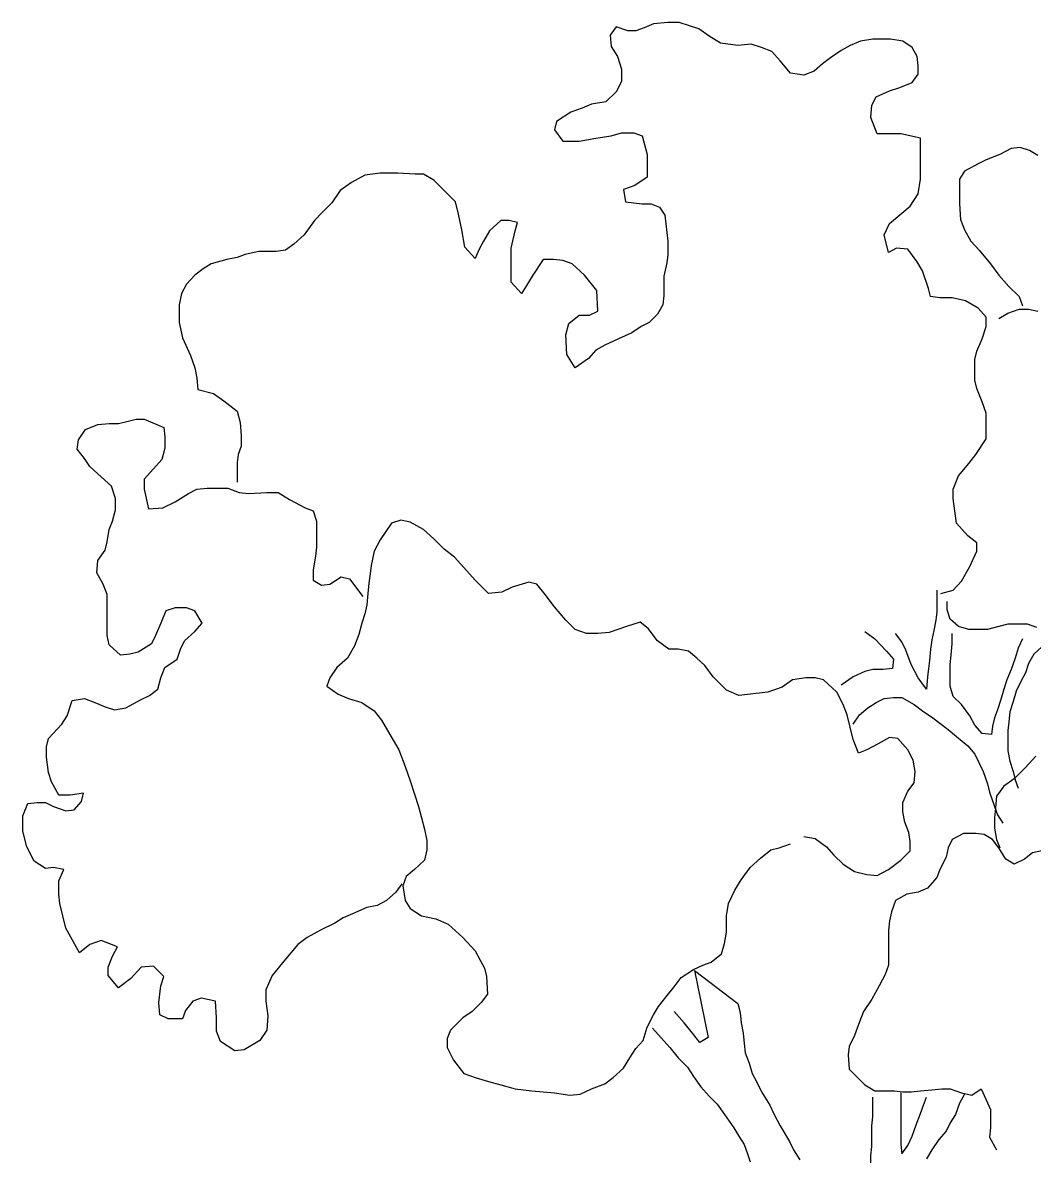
# Model space of a CAD drawing. Header units: millimetres. Extents: x -245 to 49755, y -245 to 41806.
# Drawn here: x 22131 to 23945, y 31182 to 33215 of the extents above; entities that cross this region are included whole.
import ezdxf

# ---------------------------------------------------------------- set-up
doc = ezdxf.new("R2010")
doc.units = ezdxf.units.MM
doc.layers.add('Standard', color=7, linetype='Continuous', lineweight=25)

msp = doc.modelspace()

# ---------------------------------------------------------------- linework, layer by layer
at = {"layer": 'Standard', "color": 7, "linetype": 'Continuous', "lineweight": -3}
for p, q in [((23262.1, 33213.3), (23245.5, 33205.9)), ((23288, 33215.2), (23262.1, 33213.3)), ((23308.4, 33215.2), (23288, 33215.2)), ((23326.8, 33209.5), (23308.4, 33215.2)), ((23343.5, 33204), (23326.8, 33209.5)), ((23195.6, 33207.7), (23184.5, 33193)), ((23184.5, 33193), (23186.4, 33172.6)), ((23216, 33200.4), (23195.6, 33207.7)), ((23230.7, 33200.4), (23216, 33200.4)), ((23245.5, 33205.9), (23230.7, 33200.4)), ((23361.9, 33191.1), (23343.5, 33204)), ((23382.3, 33178.2), (23361.9, 33191.1)), ((23186.4, 33172.6), (23197.5, 33154.2)), ((23413.7, 33174.4), (23382.3, 33178.2)), ((23437.7, 33176.4), (23413.7, 33174.4)), ((23456.2, 33170.8), (23437.7, 33176.4)), ((23474.6, 33163.4), (23456.2, 33170.8)), ((23615, 33174.4), (23598.5, 33165.2)), ((23633.5, 33181.9), (23615, 33174.4)), ((23655.7, 33185.6), (23633.5, 33181.9)), ((23687.2, 33185.6), (23655.7, 33185.6)), ((23709.3, 33181.9), (23687.2, 33185.6)), ((23726, 33170.8), (23709.3, 33181.9)), ((23735.2, 33154.2), (23726, 33170.8)), ((23197.5, 33154.2), (23204.9, 33132)), ((23489.4, 33146.8), (23474.6, 33163.4)), ((23579.9, 33152.3), (23565.2, 33141.3)), ((23598.5, 33165.2), (23579.9, 33152.3)), ((23737, 33137.5), (23735.2, 33154.2)), ((23204.9, 33132), (23204.9, 33109.8)), ((23507.9, 33124.6), (23489.4, 33146.8)), ((23550.4, 33128.3), (23532, 33120.9)), ((23565.2, 33141.3), (23550.4, 33128.3)), ((23737, 33122.8), (23737, 33137.5)), ((23204.9, 33109.8), (23195.6, 33091.3)), ((23532, 33120.9), (23507.9, 33124.6)), ((23703.8, 33098.7), (23726, 33108)), ((23726, 33108), (23737, 33122.8)), ((23195.6, 33091.3), (23177.1, 33072.9)), ((23661.3, 33082.1), (23685.3, 33093.2)), ((23685.3, 33093.2), (23703.8, 33098.7)), ((23151.3, 33069.1), (23134.6, 33061.7)), ((23177.1, 33072.9), (23151.3, 33069.1)), ((23652, 33045.2), (23653.9, 33067.2)), ((23653.9, 33067.2), (23661.3, 33082.1)), ((23114.3, 33054.4), (23088.4, 33037.8)), ((23134.6, 33061.7), (23114.3, 33054.4)), ((23088.4, 33037.8), (23084.8, 33022.9)), ((23663.1, 33015.6), (23652, 33045.2)), ((23084.8, 33022.9), (23099.5, 33002.7)), ((23129.1, 33002.7), (23158.7, 33008.2)), ((23158.7, 33008.2), (23186.4, 33011.9)), ((23186.4, 33011.9), (23204.9, 33017.4)), ((23204.9, 33017.4), (23227, 33017.4)), ((23227, 33017.4), (23241.8, 33011.9)), ((23241.8, 33011.9), (23251, 32978.6)), ((23685.3, 33015.6), (23663.1, 33015.6)), ((23705.6, 33015.6), (23685.3, 33015.6)), ((23740.8, 33008.2), (23705.6, 33015.6)), ((23740.8, 32989.7), (23740.8, 33008.2)), ((23099.5, 33002.7), (23129.1, 33002.7)), ((23740.8, 32967.6), (23740.8, 32989.7)), ((23903.4, 32989.7), (23883, 32978.6)), ((23920, 32991.5), (23903.4, 32989.7)), ((23936.6, 32986), (23920, 32991.5)), ((23951.4, 32976.8), (23936.6, 32986)), ((23251, 32978.6), (23251, 32952.7)), ((23740.8, 32934.3), (23740.8, 32967.6)), ((23859, 32969.4), (23844.2, 32961.9)), ((23883, 32978.6), (23859, 32969.4)), ((22772.5, 32945.4), (22744.7, 32941.7)), ((22803.9, 32945.4), (22772.5, 32945.4)), ((22835.2, 32943.5), (22803.9, 32945.4)), ((23251, 32952.7), (23251, 32938)), ((23820.2, 32949), (23811, 32934.3)), ((23844.2, 32961.9), (23820.2, 32949)), ((22720.7, 32928.7), (22700.4, 32913.9)), ((22744.7, 32941.7), (22720.7, 32928.7)), ((22850, 32943.5), (22835.2, 32943.5)), ((22868.5, 32932.5), (22850, 32943.5)), ((22907.4, 32893.6), (22868.5, 32932.5)), ((23251, 32938), (23228.9, 32923.1)), ((23737, 32908.4), (23740.8, 32934.3)), ((23811, 32934.3), (23811, 32915.8)), ((22700.4, 32913.9), (22685.6, 32891.7)), ((23228.9, 32923.1), (23208.5, 32915.8)), ((23208.5, 32915.8), (23212.2, 32893.6)), ((23722.3, 32886.2), (23737, 32908.4)), ((23811, 32915.8), (23811, 32889.9)), ((22685.6, 32891.7), (22669, 32875.1)), ((22912.9, 32871.5), (22907.4, 32893.6)), ((23212.2, 32893.6), (23241.8, 32889.9)), ((23241.8, 32889.9), (23258.4, 32889.9)), ((23258.4, 32889.9), (23273.2, 32884.3)), ((23273.2, 32884.3), (23282.4, 32869.6)), ((23707.5, 32873.3), (23722.3, 32886.2)), ((23811, 32889.9), (23812.8, 32862.3)), ((22669, 32875.1), (22654.2, 32860.3)), ((22918.4, 32843.7), (22912.9, 32871.5)), ((23282.4, 32869.6), (23288, 32823.4)), ((23685.3, 32854.8), (23707.5, 32873.3)), ((22654.2, 32860.3), (22635.7, 32834.5)), ((22924, 32812.3), (22918.4, 32843.7)), ((22988.6, 32860.3), (22968.3, 32841.9)), ((23003.4, 32860.3), (22988.6, 32860.3)), ((23018.2, 32856.6), (23003.4, 32860.3)), ((23014.5, 32841.9), (23018.2, 32856.6)), ((23676.1, 32834.5), (23685.3, 32854.8)), ((23812.8, 32862.3), (23820.2, 32843.7)), ((23820.2, 32843.7), (23831.3, 32823.4)), ((22635.7, 32834.5), (22617.2, 32817.8)), ((22957.3, 32823.4), (22949.8, 32808.6)), ((22968.3, 32841.9), (22957.3, 32823.4)), ((23007.1, 32810.4), (23014.5, 32841.9)), ((23288, 32823.4), (23288, 32799.4)), ((23683.4, 32803.1), (23676.1, 32834.5)), ((23831.3, 32823.4), (23846.1, 32806.8)), ((22554.4, 32804.9), (22530.4, 32799.4)), ((22571, 32804.9), (22554.4, 32804.9)), ((22585.8, 32804.9), (22571, 32804.9)), ((22602.5, 32806.8), (22585.8, 32804.9)), ((22617.2, 32817.8), (22602.5, 32806.8)), ((22942.5, 32791.9), (22924, 32812.3)), ((22949.8, 32808.6), (22942.5, 32791.9)), ((23007.1, 32771.6), (23007.1, 32810.4)), ((23698.2, 32810.4), (23683.4, 32803.1)), ((23718.6, 32808.6), (23698.2, 32810.4)), ((23735.2, 32786.4), (23718.6, 32808.6)), ((23846.1, 32806.8), (23866.4, 32782.7)), ((22469.4, 32782.7), (22454.6, 32773.5)), ((22497.1, 32790.1), (22469.4, 32782.7)), ((22515.6, 32793.9), (22497.1, 32790.1)), ((22530.4, 32799.4), (22515.6, 32793.9)), ((23064.4, 32790.1), (23046, 32762.4)), ((23082.9, 32790.1), (23064.4, 32790.1)), ((23099.5, 32788.3), (23082.9, 32790.1)), ((23116.2, 32782.7), (23099.5, 32788.3)), ((23138.3, 32762.4), (23116.2, 32782.7)), ((23286.1, 32784.6), (23280.6, 32760.6)), ((23288, 32799.4), (23286.1, 32784.6)), ((23744.4, 32769.8), (23735.2, 32786.4)), ((23866.4, 32782.7), (23881.2, 32762.4)), ((22439.8, 32762.4), (22425, 32745.8)), ((22454.6, 32773.5), (22439.8, 32762.4)), ((23007.1, 32749.5), (23007.1, 32771.6)), ((23046, 32762.4), (23034.8, 32743.9)), ((23160.5, 32734.7), (23138.3, 32762.4)), ((23755.6, 32738.4), (23744.4, 32769.8)), ((23881.2, 32762.4), (23899.7, 32742.1)), ((22425, 32745.8), (22415.8, 32729.2)), ((23025.6, 32729.2), (23007.1, 32749.5)), ((23034.8, 32743.9), (23025.6, 32729.2)), ((23280.6, 32760.6), (23280.6, 32740.2)), ((23899.7, 32742.1), (23918.1, 32723.7)), ((22415.8, 32729.2), (22412.1, 32708.8)), ((23162.3, 32697.7), (23160.5, 32734.7)), ((23280.6, 32725.5), (23278.8, 32708.8)), ((23280.6, 32740.2), (23280.6, 32725.5)), ((23759.2, 32723.7), (23755.6, 32738.4)), ((23775.9, 32721.7), (23759.2, 32723.7)), ((23798, 32721.7), (23775.9, 32721.7)), ((23822, 32716.2), (23798, 32721.7)), ((23918.1, 32723.7), (23923.7, 32707)), ((22412.1, 32708.8), (22412.1, 32677.4)), ((23278.8, 32708.8), (23269.6, 32692.2)), ((23844.2, 32703.3), (23822, 32716.2)), ((23859, 32686.6), (23844.2, 32703.3)), ((23897.8, 32694.1), (23918.1, 32701.4)), ((23918.1, 32701.4), (23934.8, 32701.4)), ((23934.8, 32701.4), (23951.4, 32697.7)), ((23110.6, 32675.6), (23129.1, 32690.4)), ((23129.1, 32690.4), (23147.5, 32690.4)), ((23147.5, 32690.4), (23162.3, 32697.7)), ((23269.6, 32692.2), (23254.8, 32677.4)), ((23859, 32670), (23859, 32686.6)), ((23881.2, 32684.8), (23897.8, 32694.1)), ((22412.1, 32677.4), (22417.6, 32649.7)), ((23105.1, 32655.3), (23110.6, 32675.6)), ((23240, 32670), (23223.3, 32658.9)), ((23254.8, 32677.4), (23240, 32670)), ((23851.6, 32647.8), (23859, 32670)), ((22417.6, 32649.7), (22432.4, 32618.2)), ((23106.9, 32620.2), (23105.1, 32655.3)), ((23199.3, 32647.8), (23175.3, 32636.8)), ((23223.3, 32658.9), (23199.3, 32647.8)), ((23842.3, 32625.7), (23851.6, 32647.8)), ((23121.7, 32596.1), (23106.9, 32620.2)), ((23158.7, 32627.5), (23145.7, 32612.7)), ((23175.3, 32636.8), (23158.7, 32627.5)), ((23838.6, 32610.9), (23842.3, 32625.7)), ((22432.4, 32618.2), (22439.8, 32596.1)), ((23145.7, 32612.7), (23121.7, 32596.1)), ((23838.6, 32596.1), (23838.6, 32610.9)), ((22439.8, 32596.1), (22443.5, 32577.6)), ((23838.6, 32573.9), (23838.6, 32596.1)), ((22443.5, 32577.6), (22445.4, 32557.3)), ((23842.3, 32559.2), (23838.6, 32573.9)), ((23851.6, 32535.1), (23842.3, 32559.2)), ((22445.4, 32557.3), (22473.1, 32549.8)), ((22473.1, 32549.8), (22491.6, 32537)), ((22491.6, 32537), (22515.6, 32518.5)), ((22515.6, 32518.5), (22521.1, 32498.2)), ((23859, 32514.7), (23851.6, 32535.1)), ((22303.1, 32496.3), (22317.9, 32500)), ((22317.9, 32500), (22334.5, 32503.7)), ((22334.5, 32503.7), (22349.3, 32503.7)), ((22349.3, 32503.7), (22367.8, 32496.3)), ((22521.1, 32498.2), (22523, 32474.1)), ((23859, 32490.8), (23859, 32514.7)), ((22231.1, 32466.7), (22244, 32485.3)), ((22244, 32485.3), (22266.2, 32494.5)), ((22266.2, 32494.5), (22286.5, 32496.3)), ((22286.5, 32496.3), (22303.1, 32496.3)), ((22367.8, 32496.3), (22384.4, 32489)), ((22384.4, 32489), (22386.3, 32472.2)), ((23859, 32468.6), (23859, 32490.8)), ((22229.2, 32450.2), (22231.1, 32466.7)), ((22386.3, 32472.2), (22386.3, 32452)), ((22523, 32474.1), (22523, 32455.7)), ((23840.5, 32440.8), (23859, 32468.6)), ((22242.1, 32433.5), (22229.2, 32450.2)), ((22386.3, 32452), (22380.7, 32431.6)), ((22517.4, 32440.8), (22515.6, 32426.1)), ((22523, 32455.7), (22517.4, 32440.8)), ((23827.6, 32424.3), (23840.5, 32440.8)), ((22251.4, 32418.8), (22242.1, 32433.5)), ((22266.2, 32405.7), (22251.4, 32418.8)), ((22380.7, 32431.6), (22365.9, 32415.1)), ((22515.6, 32426.1), (22515.6, 32407.6)), ((23809.1, 32402), (23827.6, 32424.3)), ((22290.2, 32383.6), (22266.2, 32405.7)), ((22365.9, 32415.1), (22349.3, 32396.5)), ((22349.3, 32396.5), (22349.3, 32378.1)), ((22515.6, 32407.6), (22515.6, 32391)), ((23799.9, 32378.1), (23809.1, 32402)), ((22297.6, 32361.4), (22290.2, 32383.6)), ((22349.3, 32378.1), (22356.7, 32343)), ((22428.7, 32370.6), (22443.5, 32378.1)), ((22443.5, 32378.1), (22462, 32380)), ((22462, 32380), (22484.2, 32380)), ((22484.2, 32380), (22499, 32380)), ((22499, 32380), (22519.3, 32372.5)), ((23799.9, 32361.4), (23799.9, 32378.1)), ((22297.6, 32341.2), (22297.6, 32361.4)), ((22382.5, 32344.9), (22404.7, 32355.9)), ((22404.7, 32355.9), (22428.7, 32370.6)), ((22519.3, 32372.5), (22535.9, 32370.6)), ((22535.9, 32370.6), (22569.2, 32372.5)), ((22569.2, 32372.5), (22589.5, 32372.5)), ((22589.5, 32372.5), (22609.9, 32359.6)), ((22609.9, 32359.6), (22637.6, 32344.9)), ((23805.4, 32317.1), (23799.9, 32361.4)), ((22292, 32320.8), (22297.6, 32341.2)), ((22356.7, 32343), (22382.5, 32344.9)), ((22637.6, 32344.9), (22652.3, 32339.2)), ((22652.3, 32339.2), (22657.9, 32320.8)), ((22286.5, 32306.1), (22292, 32320.8)), ((22657.9, 32320.8), (22657.9, 32293)), ((22792.8, 32317.1), (22772.5, 32287.5)), ((22809.4, 32322.6), (22792.8, 32317.1)), ((22826.1, 32318.9), (22809.4, 32322.6)), ((22850, 32306.1), (22826.1, 32318.9)), ((23825.8, 32294.9), (23805.4, 32317.1)), ((22282.8, 32283.8), (22286.5, 32306.1)), ((22868.5, 32289.3), (22850, 32306.1)), ((23842.3, 32282), (23825.8, 32294.9)), ((22279, 32269), (22282.8, 32283.8)), ((22657.9, 32274.6), (22656, 32257.9)), ((22657.9, 32293), (22657.9, 32274.6)), ((22772.5, 32287.5), (22761.3, 32267.2)), ((22887, 32271), (22868.5, 32289.3)), ((23842.3, 32267.2), (23842.3, 32282)), ((22266.2, 32250.5), (22279, 32269)), ((22656, 32257.9), (22652.3, 32233.9)), ((22761.3, 32267.2), (22755.8, 32241.4)), ((22905.5, 32256.1), (22887, 32271)), ((22922.2, 32237.7), (22905.5, 32256.1)), ((23829.5, 32239.5), (23842.3, 32267.2)), ((22264.3, 32228.4), (22266.2, 32250.5)), ((22652.3, 32233.9), (22652.3, 32215.4)), ((22755.8, 32241.4), (22754, 32226.5)), ((22942.5, 32215.4), (22922.2, 32237.7)), ((23814.7, 32213.6), (23829.5, 32239.5)), ((22275.4, 32208.1), (22264.3, 32228.4)), ((22652.3, 32215.4), (22667.1, 32206.2)), ((22681.9, 32208.1), (22702.2, 32221)), ((22702.2, 32221), (22717, 32217.3)), ((22717, 32217.3), (22741, 32185.9)), ((22754, 32226.5), (22752.1, 32209.9)), ((22966.5, 32191.4), (22942.5, 32215.4)), ((23799.9, 32196.9), (23814.7, 32213.6)), ((22282.8, 32189.6), (22275.4, 32208.1)), ((22667.1, 32206.2), (22681.9, 32208.1)), ((22752.1, 32209.9), (22750.3, 32191.4)), ((22990.5, 32193.3), (22966.5, 32191.4)), ((23009, 32202.6), (22990.5, 32193.3)), ((23038.5, 32211.7), (23009, 32202.6)), ((23053.3, 32208.1), (23038.5, 32211.7)), ((23068.1, 32189.6), (23053.3, 32208.1)), ((23770.3, 32196.9), (23770.3, 32180.3)), ((23777.7, 32191.4), (23799.9, 32196.9)), ((22282.8, 32174.8), (22282.8, 32189.6)), ((22282.8, 32154.5), (22282.8, 32174.8)), ((22750.3, 32191.4), (22748.5, 32171.1)), ((23084.8, 32167.3), (23068.1, 32189.6)), ((23770.3, 32180.3), (23770.3, 32158.2)), ((23788.8, 32161.8), (23788.8, 32176.6)), ((22282.8, 32136), (22282.8, 32154.5)), ((22388.1, 32160), (22378.9, 32137.8)), ((22404.7, 32165.5), (22388.1, 32160)), ((22425, 32165.5), (22404.7, 32165.5)), ((22439.8, 32160), (22425, 32165.5)), ((22452.8, 32137.8), (22439.8, 32160)), ((22744.7, 32154.5), (22739.2, 32137.8)), ((22748.5, 32171.1), (22744.7, 32154.5)), ((23105.1, 32143.4), (23084.8, 32167.3)), ((23770.3, 32158.2), (23768.4, 32143.4)), ((23794.3, 32145.2), (23788.8, 32161.8)), ((22282.8, 32115.7), (22282.8, 32136)), ((22378.9, 32137.8), (22369.6, 32115.7)), ((22439.8, 32123), (22452.8, 32137.8)), ((22739.2, 32137.8), (22733.7, 32117.5)), ((23121.7, 32126.7), (23105.1, 32143.4)), ((23214.1, 32132.2), (23182.7, 32121.2)), ((23238.1, 32139.7), (23214.1, 32132.2)), ((23252.9, 32128.6), (23238.1, 32139.7)), ((23768.4, 32143.4), (23764.7, 32124.9)), ((23809.1, 32132.2), (23794.3, 32145.2)), ((23827.6, 32126.7), (23809.1, 32132.2)), ((23881.2, 32132.2), (23860.9, 32126.7)), ((23897.8, 32136), (23881.2, 32132.2)), ((23916.3, 32136), (23897.8, 32136)), ((23932.9, 32136), (23916.3, 32136)), ((23949.5, 32130.4), (23932.9, 32136)), ((22286.5, 32099.1), (22282.8, 32115.7)), ((22369.6, 32115.7), (22362.2, 32100.9)), ((22421.4, 32106.4), (22439.8, 32123)), ((22733.7, 32117.5), (22726.2, 32097.1)), ((23142, 32119.4), (23121.7, 32126.7)), ((23162.3, 32119.4), (23142, 32119.4)), ((23182.7, 32121.2), (23162.3, 32119.4)), ((23269.6, 32106.4), (23252.9, 32128.6)), ((23641, 32123), (23659.4, 32110.1)), ((23707.5, 32104.6), (23696.4, 32119.4)), ((23764.7, 32124.9), (23761.1, 32108.3)), ((23798, 32100.9), (23798, 32119.4)), ((23846.1, 32126.7), (23827.6, 32126.7)), ((23860.9, 32126.7), (23846.1, 32126.7)), ((22306.8, 32080.6), (22286.5, 32099.1)), ((22362.2, 32100.9), (22338.2, 32086.1)), ((22408.4, 32073.2), (22414, 32091.6)), ((22414, 32091.6), (22421.4, 32106.4)), ((22726.2, 32097.1), (22713.4, 32075)), ((23289.9, 32091.6), (23269.6, 32106.4)), ((23306.5, 32091.6), (23289.9, 32091.6)), ((23325, 32087.9), (23306.5, 32091.6)), ((23659.4, 32110.1), (23679.8, 32087.9)), ((23714.9, 32089.8), (23707.5, 32104.6)), ((23759.2, 32091.6), (23757.4, 32071.3)), ((23761.1, 32108.3), (23759.2, 32091.6)), ((23796.2, 32080.6), (23798, 32100.9)), ((23916.3, 32093.4), (23910.7, 32075)), ((23923.7, 32110.1), (23916.3, 32093.4)), ((23958.8, 32095.3), (23944, 32082.4)), ((22323.4, 32082.4), (22306.8, 32080.6)), ((22338.2, 32086.1), (22323.4, 32082.4)), ((22386.3, 32058.3), (22408.4, 32073.2)), ((22713.4, 32075), (22694.8, 32058.3)), ((23339.8, 32075), (23325, 32087.9)), ((23354.5, 32062), (23339.8, 32075)), ((23679.8, 32087.9), (23692.7, 32073.2)), ((23692.7, 32073.2), (23690.8, 32056.5)), ((23724.1, 32063.8), (23714.9, 32089.8)), ((23757.4, 32071.3), (23755.6, 32056.5)), ((23794.3, 32063.8), (23796.2, 32080.6)), ((23910.7, 32075), (23903.4, 32054.7)), ((23944, 32082.4), (23934.8, 32065.8)), ((22378.9, 32039.9), (22386.3, 32058.3)), ((22694.8, 32058.3), (22681.9, 32039.9)), ((23369.3, 32041.8), (23354.5, 32062)), ((23641, 32051), (23620.6, 32041.8)), ((23655.7, 32054.7), (23641, 32051)), ((23674.2, 32054.7), (23655.7, 32054.7)), ((23690.8, 32056.5), (23674.2, 32054.7)), ((23737, 32039.9), (23724.1, 32063.8)), ((23755.6, 32056.5), (23753.7, 32041.8)), ((23794.3, 32043.6), (23794.3, 32063.8)), ((23903.4, 32054.7), (23896, 32036.2)), ((23934.8, 32065.8), (23929.2, 32049.1)), ((22373.3, 32019.5), (22378.9, 32039.9)), ((22681.9, 32039.9), (22676.4, 32025.1)), ((23393.3, 32017.7), (23369.3, 32041.8)), ((23511.6, 32036.2), (23493.1, 32023.2)), ((23535.6, 32039.9), (23511.6, 32036.2)), ((23552.3, 32039.9), (23535.6, 32039.9)), ((23567.1, 32036.2), (23552.3, 32039.9)), ((23591.1, 32014), (23567.1, 32036.2)), ((23620.6, 32041.8), (23598.5, 32026.9)), ((23751.8, 32019.5), (23737, 32039.9)), ((23753.7, 32041.8), (23751.8, 32019.5)), ((23794.3, 32025.1), (23794.3, 32043.6)), ((23896, 32036.2), (23890.4, 32019.5)), ((23921.8, 32034.4), (23912.5, 32015.9)), ((23929.2, 32049.1), (23921.8, 32034.4)), ((22358.5, 32008.5), (22373.3, 32019.5)), ((22676.4, 32025.1), (22696.7, 32010.4)), ((22696.7, 32010.4), (22715.2, 32003)), ((23415.5, 32008.5), (23393.3, 32017.7)), ((23467.2, 32014), (23415.5, 32008.5)), ((23493.1, 32023.2), (23467.2, 32014)), ((23602.2, 31991.8), (23591.1, 32014)), ((23799.9, 32006.7), (23794.3, 32025.1)), ((23890.4, 32019.5), (23884.9, 32001.1)), ((23912.5, 32015.9), (23907, 31997.4)), ((22210.7, 31971.6), (22219.9, 31999.3)), ((22219.9, 31999.3), (22242.1, 32003)), ((22242.1, 32003), (22260.6, 31995.6)), ((22260.6, 31995.6), (22279, 31988.1)), ((22316, 31986.3), (22343.7, 32001.1)), ((22343.7, 32001.1), (22358.5, 32008.5)), ((22715.2, 32003), (22739.2, 31995.6)), ((22739.2, 31995.6), (22761.3, 31980.8)), ((23609.5, 31973.4), (23602.2, 31991.8)), ((23646.5, 31986.3), (23661.3, 31995.6)), ((23661.3, 31995.6), (23676.1, 32003)), ((23676.1, 32003), (23692.7, 32004.8)), ((23692.7, 32004.8), (23707.5, 32004.8)), ((23707.5, 32004.8), (23729.6, 31991.8)), ((23729.6, 31991.8), (23744.4, 31980.8)), ((23814.7, 31991.8), (23799.9, 32006.7)), ((23829.5, 31971.6), (23814.7, 31991.8)), ((23884.9, 32001.1), (23879.3, 31982.6)), ((23907, 31997.4), (23901.5, 31978.9)), ((22201.5, 31956.7), (22210.7, 31971.6)), ((22279, 31988.1), (22295.7, 31982.6)), ((22295.7, 31982.6), (22316, 31986.3)), ((22761.3, 31980.8), (22774.3, 31964.2)), ((23615, 31951.2), (23609.5, 31973.4)), ((23620.6, 31956.7), (23631.7, 31973.4)), ((23631.7, 31973.4), (23646.5, 31986.3)), ((23744.4, 31980.8), (23762.9, 31967.9)), ((23838.6, 31954.8), (23829.5, 31971.6)), ((23879.3, 31982.6), (23873.8, 31967.9)), ((23901.5, 31978.9), (23899.7, 31960.5)), ((22177.5, 31930.9), (22201.5, 31956.7)), ((22774.3, 31964.2), (22785.4, 31945.6)), ((23620.6, 31929.1), (23615, 31951.2)), ((23762.9, 31967.9), (23790.7, 31947.5)), ((23851.6, 31940.1), (23838.6, 31954.8)), ((23870.1, 31953), (23868.2, 31938.3)), ((23873.8, 31967.9), (23870.1, 31953)), ((23899.7, 31960.5), (23897.8, 31945.6)), ((22173.8, 31916), (22177.5, 31930.9)), ((22785.4, 31945.6), (22805.7, 31910.5)), ((23629.8, 31905), (23620.6, 31929.1)), ((23685.3, 31932.8), (23665, 31921.6)), ((23700.1, 31930.9), (23685.3, 31932.8)), ((23718.6, 31910.5), (23700.1, 31930.9)), ((23790.7, 31947.5), (23805.4, 31934.6)), ((23805.4, 31934.6), (23825.8, 31917.9)), ((23868.2, 31938.3), (23851.6, 31940.1)), ((23897.8, 31945.6), (23897.8, 31930.9)), ((23897.8, 31930.9), (23897.8, 31908.7)), ((22173.8, 31897.7), (22173.8, 31916)), ((22805.7, 31910.5), (22816.8, 31880.9)), ((23644.6, 31910.5), (23629.8, 31905)), ((23665, 31921.6), (23644.6, 31910.5)), ((23727.8, 31892.1), (23718.6, 31910.5)), ((23825.8, 31917.9), (23838.6, 31903.2)), ((23897.8, 31908.7), (23901.5, 31890.3)), ((22177.5, 31869.9), (22173.8, 31897.7)), ((23731.5, 31871.7), (23727.8, 31892.1)), ((23838.6, 31903.2), (23853.4, 31871.7)), ((23901.5, 31890.3), (23907, 31871.7)), ((23947.7, 31899.5), (23929.2, 31879.1)), ((22183, 31853.2), (22177.5, 31869.9)), ((22816.8, 31880.9), (22826.1, 31855.2)), ((23729.6, 31851.4), (23731.5, 31871.7)), ((23853.4, 31871.7), (23860.9, 31849.5)), ((23907, 31871.7), (23910.7, 31857)), ((23929.2, 31879.1), (23908.9, 31858.9)), ((22195.9, 31829.3), (22183, 31853.2)), ((22826.1, 31855.2), (22833.5, 31831.1)), ((23718.6, 31836.6), (23729.6, 31851.4)), ((23860.9, 31849.5), (23864.6, 31834.8)), ((23908.9, 31858.9), (23890.4, 31845.8)), ((23910.7, 31857), (23916.3, 31842.1)), ((22216.3, 31829.3), (22195.9, 31829.3)), ((22240.2, 31832.9), (22216.3, 31829.3)), ((22236.6, 31818.1), (22240.2, 31832.9)), ((22833.5, 31831.1), (22840.8, 31808.9)), ((23709.3, 31816.3), (23718.6, 31836.6)), ((23864.6, 31834.8), (23873.8, 31808.9)), ((23877.5, 31827.4), (23875.6, 31807)), ((23890.4, 31845.8), (23877.5, 31827.4)), ((22131.2, 31792.3), (22140.5, 31814.4)), ((22140.5, 31814.4), (22157.1, 31816.3)), ((22157.1, 31816.3), (22171.9, 31816.3)), ((22171.9, 31816.3), (22186.7, 31808.9)), ((22186.7, 31808.9), (22208.8, 31801.5)), ((22223.6, 31803.3), (22236.6, 31818.1)), ((22840.8, 31808.9), (22846.4, 31788.6)), ((23709.3, 31799.7), (23709.3, 31816.3)), ((23873.8, 31808.9), (23879.3, 31794.2)), ((23875.6, 31807), (23873.8, 31788.6)), ((22131.2, 31764.6), (22131.2, 31792.3)), ((22208.8, 31801.5), (22223.6, 31803.3)), ((22846.4, 31788.6), (22851.9, 31768.2)), ((23713, 31781.2), (23709.3, 31799.7)), ((23873.8, 31788.6), (23873.8, 31770.1)), ((23879.3, 31794.2), (23888.6, 31779.3)), ((22851.9, 31768.2), (22855.6, 31747.9)), ((23720.4, 31762.7), (23713, 31781.2)), ((23873.8, 31770.1), (23877.5, 31749.9)), ((22138.6, 31736.8), (22131.2, 31764.6)), ((22855.6, 31747.9), (22855.6, 31731.3)), ((23532, 31755.4), (23552.3, 31751.7)), ((23552.3, 31751.7), (23572.6, 31736.8)), ((23722.3, 31746.1), (23720.4, 31762.7)), ((23722.3, 31729.4), (23722.3, 31746.1)), ((23798, 31749.9), (23790.7, 31735)), ((23818.3, 31760.9), (23798, 31749.9)), ((23840.5, 31760.9), (23818.3, 31760.9)), ((23855.3, 31759), (23840.5, 31760.9)), ((23870.1, 31749.9), (23855.3, 31759)), ((23881.2, 31735), (23870.1, 31749.9)), ((23877.5, 31749.9), (23883, 31735)), ((22151.6, 31711), (22138.6, 31736.8)), ((22855.6, 31731.3), (22851.9, 31712.8)), ((23454.3, 31716.6), (23472.8, 31731.3)), ((23472.8, 31731.3), (23487.6, 31735)), ((23487.6, 31735), (23507.9, 31742.4)), ((23572.6, 31736.8), (23585.5, 31722.1)), ((23705.6, 31712.8), (23722.3, 31729.4)), ((23790.7, 31735), (23786.9, 31718.4)), ((23894.1, 31714.6), (23881.2, 31735)), ((23942.1, 31725.8), (23927.3, 31714.6)), ((23958.8, 31729.4), (23942.1, 31725.8)), ((22171.9, 31698), (22151.6, 31711)), ((22851.9, 31712.8), (22833.5, 31696.2)), ((23435.8, 31699.9), (23454.3, 31716.6)), ((23585.5, 31722.1), (23602.2, 31705.4)), ((23602.2, 31705.4), (23622.5, 31692.5)), ((23683.4, 31696.2), (23705.6, 31712.8)), ((23786.9, 31718.4), (23775.9, 31696.2)), ((23908.9, 31705.4), (23894.1, 31714.6)), ((23927.3, 31714.6), (23908.9, 31705.4)), ((22186.7, 31699.9), (22171.9, 31698)), ((22205.1, 31696.2), (22186.7, 31699.9)), ((22195.9, 31675.9), (22205.1, 31696.2)), ((22833.5, 31696.2), (22818.7, 31683.3)), ((23419.2, 31677.7), (23435.8, 31699.9)), ((23622.5, 31692.5), (23644.6, 31687)), ((23644.6, 31687), (23663.1, 31685.1)), ((23663.1, 31685.1), (23683.4, 31696.2)), ((23775.9, 31696.2), (23770.3, 31681.5)), ((22195.9, 31651.9), (22195.9, 31675.9)), ((22811.3, 31670.3), (22800.1, 31655.5)), ((22818.7, 31683.3), (22813.1, 31666.6)), ((22813.1, 31666.6), (22816.8, 31640.7)), ((23408.1, 31659.2), (23419.2, 31677.7)), ((23770.3, 31681.5), (23753.7, 31662.9)), ((22197.8, 31635.2), (22195.9, 31651.9)), ((22800.1, 31655.5), (22783.6, 31640.7)), ((23397, 31635.2), (23408.1, 31659.2)), ((23716.7, 31651.9), (23696.4, 31640.7)), ((23737, 31655.5), (23716.7, 31651.9)), ((23753.7, 31662.9), (23737, 31655.5)), ((22208.8, 31590.9), (22197.8, 31635.2)), ((22748.5, 31627.8), (22722.5, 31616.7)), ((22766.9, 31631.5), (22748.5, 31627.8)), ((22783.6, 31640.7), (22766.9, 31631.5)), ((22816.8, 31640.7), (22826.1, 31626)), ((22826.1, 31626), (22846.4, 31613.1)), ((23393.3, 31613.1), (23397, 31635.2)), ((23696.4, 31640.7), (23689, 31620.4)), ((22705.9, 31609.3), (22691.1, 31600.1)), ((22722.5, 31616.7), (22705.9, 31609.3)), ((22846.4, 31613.1), (22872.2, 31607.5)), ((22872.2, 31607.5), (22894.4, 31598.3)), ((23393.3, 31598.3), (23393.3, 31613.1)), ((23685.3, 31603.8), (23683.4, 31587.2)), ((23689, 31620.4), (23685.3, 31603.8)), ((22232.9, 31546.5), (22208.8, 31590.9)), ((22665.3, 31587.2), (22641.2, 31574.2)), ((22691.1, 31600.1), (22665.3, 31587.2)), ((22894.4, 31598.3), (22920.3, 31574.2)), ((23389.6, 31563.2), (23393.3, 31583.5)), ((23393.3, 31583.5), (23393.3, 31598.3)), ((23683.4, 31587.2), (23683.4, 31568.7)), ((22271.7, 31568.7), (22251.4, 31561.3)), ((22301.3, 31557.6), (22271.7, 31568.7)), ((22641.2, 31574.2), (22624.6, 31561.3)), ((22920.3, 31574.2), (22942.5, 31550.2)), ((23384.1, 31544.7), (23389.6, 31563.2)), ((23683.4, 31568.7), (23683.4, 31546.5)), ((22251.4, 31561.3), (22232.9, 31546.5)), ((22292, 31540.9), (22301.3, 31557.6)), ((22624.6, 31561.3), (22602.5, 31535.4)), ((22942.5, 31550.2), (22951.7, 31533.6)), ((23365.6, 31529.9), (23384.1, 31544.7)), ((23683.4, 31546.5), (23683.4, 31524.4)), ((22284.6, 31520.7), (22292, 31540.9)), ((22365.9, 31522.5), (22343.7, 31520.7)), ((22384.4, 31504), (22365.9, 31522.5)), ((22602.5, 31535.4), (22578.4, 31505.8)), ((22951.7, 31533.6), (22959.1, 31518.8)), ((23334.2, 31517), (23350.8, 31524.4)), ((23350.8, 31524.4), (23365.6, 31529.9)), ((23683.4, 31524.4), (23677.9, 31507.6)), ((22284.6, 31505.8), (22284.6, 31520.7)), ((22303.1, 31483.7), (22284.6, 31505.8)), ((22343.7, 31520.7), (22325.3, 31500.3)), ((22378.9, 31487.4), (22384.4, 31504)), ((22578.4, 31505.8), (22567.3, 31480)), ((22959.1, 31518.8), (22962.8, 31504)), ((22962.8, 31504), (22964.6, 31472.5)), ((23299.1, 31485.6), (23312, 31502.1)), ((23312, 31502.1), (23334.2, 31517)), ((23336, 31515.1), (23360.1, 31394.9)), ((23336, 31515.1), (23413.7, 31456)), ((23677.9, 31507.6), (23666.8, 31487.4)), ((22325.3, 31500.3), (22303.1, 31483.7)), ((22375.2, 31457.8), (22378.9, 31487.4)), ((23284.3, 31467), (23299.1, 31485.6)), ((23666.8, 31487.4), (23653.9, 31463.3)), ((22451, 31465.2), (22436.2, 31459.7)), ((22476.8, 31459.7), (22451, 31465.2)), ((22567.3, 31480), (22567.3, 31459.7)), ((22964.6, 31472.5), (22953.5, 31457.8)), ((23271.4, 31450.5), (23284.3, 31467)), ((23653.9, 31463.3), (23639.1, 31441.2)), ((22377, 31435.6), (22375.2, 31457.8)), ((22423.2, 31443.1), (22417.6, 31428.2)), ((22436.2, 31459.7), (22423.2, 31443.1)), ((22478.6, 31430.1), (22476.8, 31459.7)), ((22567.3, 31459.7), (22571, 31433.7)), ((22937, 31441.2), (22920.3, 31430.1)), ((22953.5, 31457.8), (22937, 31441.2)), ((23262.1, 31435.6), (23271.4, 31450.5)), ((23317.5, 31420.9), (23299.1, 31441.2)), ((23413.7, 31456), (23417.4, 31439.4)), ((23639.1, 31441.2), (23631.7, 31422.7)), ((22391.8, 31428.2), (22377, 31435.6)), ((22417.6, 31428.2), (22391.8, 31428.2)), ((22478.6, 31406.1), (22478.6, 31430.1)), ((22571, 31433.7), (22569.2, 31408)), ((22920.3, 31430.1), (22898.1, 31408)), ((23251, 31413.5), (23262.1, 31435.6)), ((23332.3, 31402.3), (23317.5, 31420.9)), ((23417.4, 31439.4), (23419.2, 31420.9)), ((23419.2, 31420.9), (23422.9, 31402.3)), ((23631.7, 31422.7), (23622.5, 31398.6)), ((22486, 31387.6), (22478.6, 31406.1)), ((22569.2, 31408), (22556.3, 31389.4)), ((22898.1, 31408), (22892.6, 31393.1)), ((23243.6, 31389.4), (23251, 31413.5)), ((23260.3, 31411.7), (23291.7, 31376.6)), ((23345.3, 31385.8), (23332.3, 31402.3)), ((23422.9, 31402.3), (23424.7, 31383.9)), ((22511.9, 31371), (22486, 31387.6)), ((22556.3, 31389.4), (22528.6, 31372.9)), ((22892.6, 31393.1), (22892.6, 31376.6)), ((23230.7, 31374.7), (23243.6, 31389.4)), ((23360.1, 31394.9), (23345.3, 31385.8)), ((23424.7, 31383.9), (23426.6, 31367.2)), ((23622.5, 31398.6), (23613.2, 31378.4)), ((22528.6, 31372.9), (22511.9, 31371)), ((22892.6, 31376.6), (22903.6, 31354.3)), ((23219.7, 31358), (23230.7, 31374.7)), ((23291.7, 31376.6), (23306.5, 31358)), ((23426.6, 31367.2), (23434, 31348.8)), ((23613.2, 31378.4), (23611.4, 31363.5)), ((23611.4, 31363.5), (23613.2, 31337.8)), ((22903.6, 31354.3), (22922.2, 31330.3)), ((23190.1, 31322.9), (23208.5, 31339.6)), ((23208.5, 31339.6), (23219.7, 31358)), ((23306.5, 31358), (23323.1, 31341.5)), ((23323.1, 31341.5), (23334.2, 31324.7)), ((23434, 31348.8), (23439.5, 31330.3)), ((22922.2, 31330.3), (22942.5, 31322.9)), ((22942.5, 31322.9), (22966.5, 31315.5)), ((23175.3, 31311.8), (23190.1, 31322.9)), ((23334.2, 31324.7), (23347.1, 31306.3)), ((23439.5, 31330.3), (23446.9, 31315.5)), ((23613.2, 31337.8), (23641, 31310)), ((22966.5, 31315.5), (22988.6, 31310)), ((22988.6, 31310), (23014.5, 31302.7)), ((23014.5, 31302.7), (23029.3, 31300.8)), ((23029.3, 31300.8), (23044.1, 31299)), ((23044.1, 31299), (23064.4, 31297)), ((23131, 31293.3), (23151.3, 31302.7)), ((23151.3, 31302.7), (23175.3, 31311.8)), ((23347.1, 31306.3), (23361.9, 31289.6)), ((23446.9, 31315.5), (23456.2, 31297)), ((23641, 31310), (23659.4, 31299)), ((23659.4, 31299), (23679.8, 31299)), ((23679.8, 31299), (23694.5, 31299)), ((23694.5, 31299), (23709.3, 31297)), ((23724.1, 31297), (23740.8, 31299)), ((23740.8, 31299), (23761.1, 31300.8)), ((23761.1, 31300.8), (23779.5, 31302.7)), ((23779.5, 31302.7), (23794.3, 31302.7)), ((23794.3, 31302.7), (23814.7, 31295.2)), ((23833.1, 31291.5), (23849.8, 31302.7)), ((23849.8, 31302.7), (23866.4, 31265.7)), ((23064.4, 31297), (23084.8, 31295.2)), ((23084.8, 31295.2), (23112.5, 31291.5)), ((23112.5, 31291.5), (23131, 31293.3)), ((23361.9, 31289.6), (23376.7, 31274.9)), ((23456.2, 31297), (23470.9, 31273.1)), ((23655.7, 31273.1), (23655.7, 31287.8)), ((23705.6, 31295.2), (23705.6, 31276.7)), ((23709.3, 31297), (23724.1, 31297)), ((23746.3, 31273.1), (23751.8, 31287.8)), ((23820.2, 31293.3), (23811, 31276.7)), ((23814.7, 31295.2), (23833.1, 31291.5)), ((23376.7, 31274.9), (23389.6, 31256.4)), ((23470.9, 31273.1), (23478.4, 31256.4)), ((23655.7, 31252.7), (23655.7, 31273.1)), ((23705.6, 31276.7), (23705.6, 31260.1)), ((23705.6, 31260.1), (23705.6, 31237.9)), ((23733.3, 31237.9), (23740.8, 31258.2)), ((23740.8, 31258.2), (23746.3, 31273.1)), ((23811, 31276.7), (23803.5, 31256.4)), ((23866.4, 31265.7), (23866.4, 31249)), ((23389.6, 31256.4), (23406.3, 31232.4)), ((23478.4, 31256.4), (23489.4, 31236.1)), ((23653.9, 31236.1), (23655.7, 31252.7)), ((23705.6, 31237.9), (23705.6, 31221.3)), ((23726, 31217.6), (23733.3, 31237.9)), ((23794.3, 31241.6), (23786.9, 31226.8)), ((23803.5, 31256.4), (23794.3, 31241.6)), ((23866.4, 31249), (23866.4, 31232.4)), ((23406.3, 31232.4), (23415.5, 31217.6)), ((23415.5, 31217.6), (23424.7, 31202.8)), ((23489.4, 31236.1), (23506, 31208.3)), ((23653.9, 31217.6), (23653.9, 31236.1)), ((23653.9, 31199.2), (23653.9, 31217.6)), ((23705.6, 31221.3), (23705.6, 31202.8)), ((23718.6, 31201), (23726, 31217.6)), ((23786.9, 31226.8), (23774, 31212)), ((23866.4, 31232.4), (23864.6, 31215.7)), ((23424.7, 31202.8), (23430.3, 31188)), ((23506, 31208.3), (23513.5, 31193.5)), ((23652, 31182.5), (23653.9, 31199.2)), ((23705.6, 31202.8), (23707.5, 31186.2)), ((23707.5, 31186.2), (23718.6, 31201)), ((23774, 31212), (23761.1, 31193.5)), ((23864.6, 31215.7), (23877.5, 31193.5)), ((23430.3, 31188), (23435.8, 31171.4)), ((23513.5, 31193.5), (23524.5, 31175.1)), ((23652, 31167.7), (23652, 31182.5)), ((23761.1, 31193.5), (23751.8, 31176.9))]:
    msp.add_line(p, q, dxfattribs=at)

doc.saveas('drawing.dxf')
